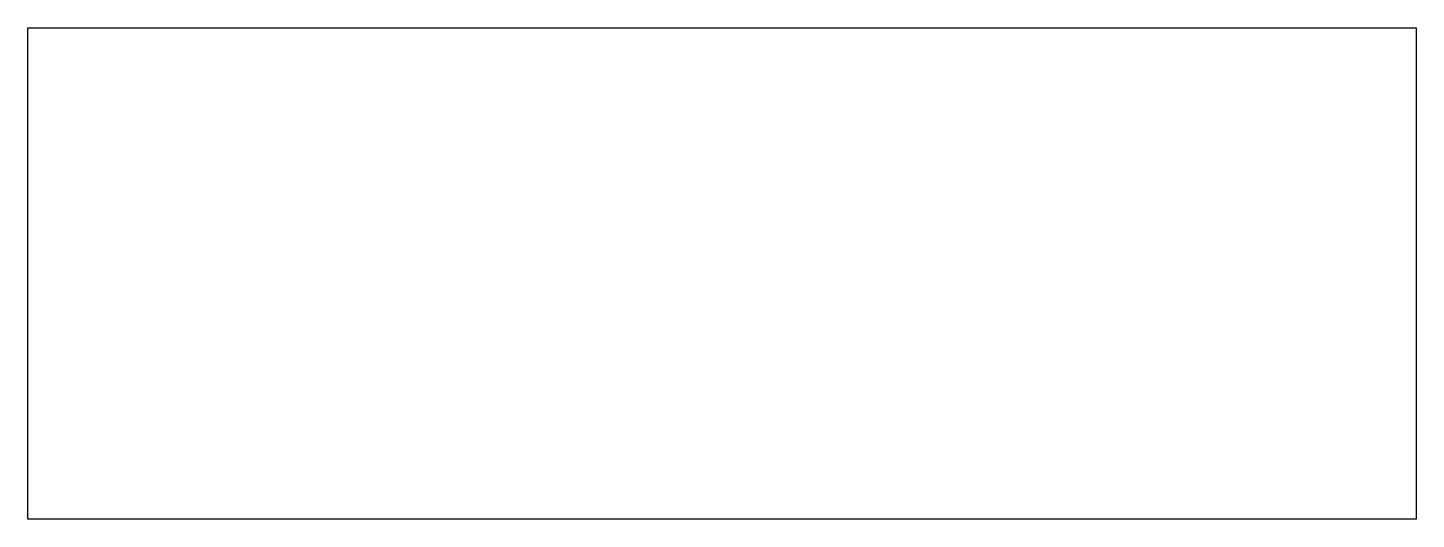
# Paper-space layout 'МАКЕТ' of a CAD drawing. Extents: x 51 to 1119, y 251 to 629.
import ezdxf

# ---------------------------------------------------------------- set-up
doc = ezdxf.new("R2010")
doc.units = 0
doc.header["$MEASUREMENT"] = 0

psp = doc.layouts.new('МАКЕТ')

# ---------------------------------------------------------------- linework, layer by layer
psp.add_lwpolyline([(51.4, 251), (51.4, 628.6), (1119.4, 628.6), (1119.4, 251)], close=True)

# ---------------------------------------------------------------- viewports
at = {"layer": '0', "view_twist_angle": -593.59848}
vp = psp.add_viewport(center=(585.4, 439.8), size=(1068, 377.653), view_center_point=(-5796.4, 6887.6), view_height=755.306, dxfattribs=at)
vp.dxf.flags = 0x10000  # cut along an outline
vp.dxf.clipping_boundary_handle = psp.add_lwpolyline([(51.4, 251), (51.4, 628.6), (1119.4, 628.6), (1119.4, 251)], format="xyb", close=True, dxfattribs={"invisible": 1}).dxf.handle

doc.saveas('drawing.dxf')
